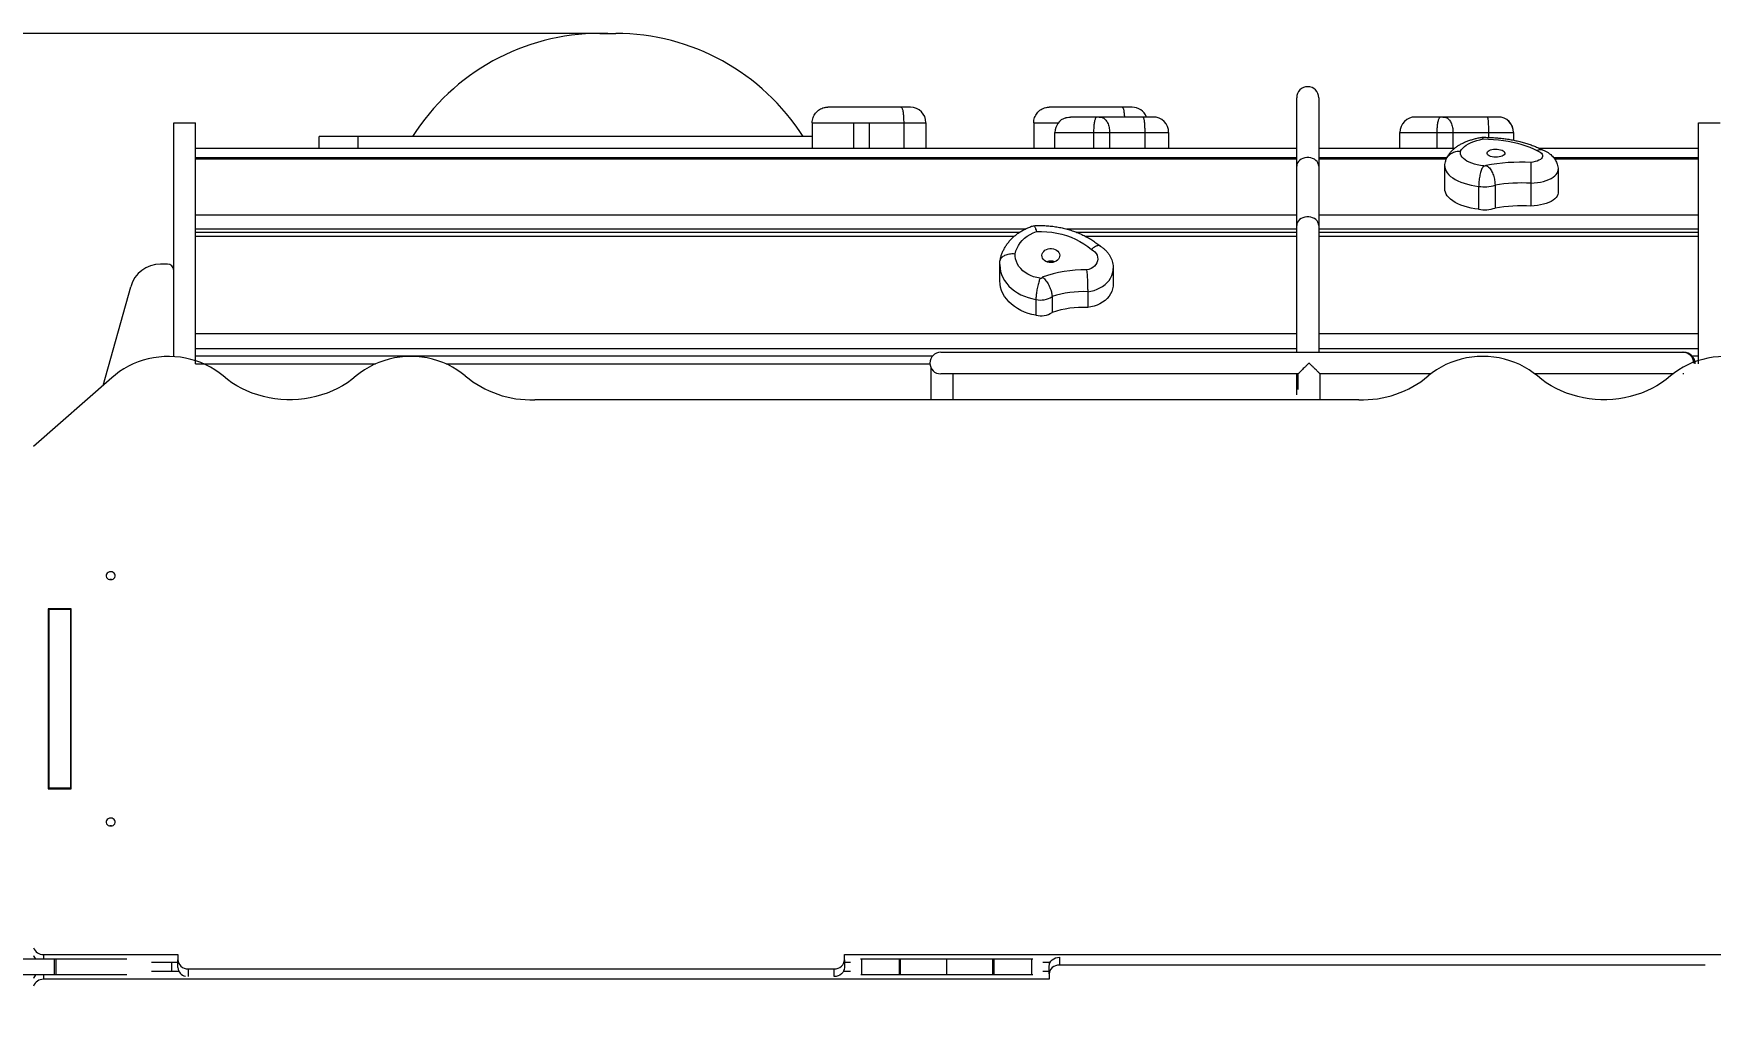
# Model space of a CAD drawing. Header units: millimetres. Extents: x -5824 to 5141, y -3468 to 2764.
# Drawn here: x -1922 to -295, y 21 to 964 of the extents above; entities that cross this region are included whole.
import ezdxf

# ---------------------------------------------------------------- set-up
doc = ezdxf.new("R2010")
doc.units = ezdxf.units.MM
doc.layers.add('DIKOM_ОБЪЕКТ', color=7, linetype='Continuous')
doc.layers.add('DIKOM_РАЗМЕР_ОБЪЕКТА', color=7, linetype='Continuous')
doc.styles.add('style1', font='arial.ttf', dxfattribs={"width": 0.8})
doc.dimstyles.new('1-50', dxfattribs={"dimtxt": 300, "dimasz": 200, "dimexe": 100, "dimexo": 0, "dimgap": 100, "dimtad": 1, "dimtxsty": 'style1', "dimcen": 200, "dimclrd": 7, "dimclre": 7, "dimclrt": 7, "dimadec": 1, "dimazin": 2, "dimtfac": 1, "dimtmove": 0, "dimatfit": 2, "dimfxl": 0, "dimlwd": 25, "dimlwe": 18, "dimarcsym": 0})

# ---------------------------------------------------------------- blocks, each defined once
blk = doc.blocks.new('*D15')
at = {"layer": 'Defpoints', "color": 0, "transparency": 16777216}
for p in [(-1365, 964.2), (-3682.3, -847.2), (-1365, -847.2)]:
    blk.add_point(p, dxfattribs=at)
at = {"layer": 'DIKOM_РАЗМЕР_ОБЪЕКТА', "color": 7, "lineweight": 18, "transparency": 16777216}
for p, q in [((-1365, 964.2), (-3782.3, 964.2)), ((-1365, -847.2), (-3782.3, -847.2))]:
    blk.add_line(p, q, dxfattribs=at)
at = {"layer": 'DIKOM_РАЗМЕР_ОБЪЕКТА', "color": 7, "lineweight": 25, "transparency": 16777216}
blk.add_line((-3682.3, 564.2), (-3682.3, -447.2), dxfattribs=at)
at = {"layer": 'DIKOM_РАЗМЕР_ОБЪЕКТА', "color": 7, "transparency": 16777216}
for points in [[(-3749, 564.2), (-3615.7, 564.2), (-3682.3, 964.2)], [(-3749, -447.2), (-3615.7, -447.2), (-3682.3, -847.2)]]:
    blk.add_solid(points, dxfattribs=at)
at = {"layer": 'DIKOM_РАЗМЕР_ОБЪЕКТА', "color": 7, "transparency": 16777216, "insert": (-3915.5, 58.5), "char_height": 300, "attachment_point": 5, "rotation": 90, "style": 'style1'}
blk.add_mtext('1800', dxfattribs=at)

msp = doc.modelspace()

# ---------------------------------------------------------------- linework, layer by layer
at = {"layer": 'DIKOM_ОБЪЕКТ', "color": 7, "linetype": 'Continuous', "lineweight": 15}
for p, q in [((-1372.728, 964.224), (-1357.22, 964.224)), ((-696.624, 835.64), (-696.624, 901.941)), ((-675.324, 901.941), (-675.324, 835.64)), ((-1124.353, 892.724), (-1151.629, 892.724)), ((-1122.374, 892.724), (-1124.353, 892.724)), ((-1080.616, 892.724), (-1122.379, 892.724)), ((-1071.292, 892.724), (-1080.616, 892.724)), ((-910.103, 892.724), (-936.73, 892.724)), ((-890.471, 883.224), (-916.165, 883.224)), ((-908.095, 892.724), (-910.103, 892.724)), ((-866.023, 892.724), (-908.098, 892.724)), ((-888.423, 883.224), (-890.471, 883.224)), ((-845.951, 883.224), (-888.423, 883.224)), ((-856.385, 892.724), (-866.023, 892.724)), ((-835.871, 883.224), (-845.951, 883.224)), ((-581.527, 883.224), (-581.543, 883.224)), ((-556.928, 883.224), (-581.527, 883.224)), ((-554.834, 883.224), (-556.928, 883.224)), ((-511.962, 883.224), (-554.834, 883.224)), ((-501.365, 883.224), (-511.962, 883.224)), ((-501.277, 883.224), (-501.365, 883.224)), ((-1785.974, 877.5), (-1764.974, 877.5)), ((-1785.974, 650.684), (-1785.974, 877.5)), ((-1764.974, 643.651), (-1764.974, 877.5)), ((-1644.974, 852.724), (-1644.974, 864.224)), ((-1607.461, 864.224), (-1644.974, 864.224)), ((-1607.461, 864.224), (-1607.461, 852.724)), ((-1166.64, 864.224), (-1607.461, 864.224)), ((-1166.64, 877.724), (-1126.714, 877.724)), ((-1166.64, 877.724), (-1166.64, 852.724)), ((-1126.714, 877.724), (-1111.518, 877.724)), ((-1126.714, 877.724), (-1126.714, 852.724)), ((-1111.518, 877.724), (-1111.518, 852.724)), ((-1111.518, 877.724), (-1077.892, 877.724)), ((-1077.892, 877.724), (-1077.892, 852.724)), ((-1077.892, 877.724), (-1056.292, 877.724)), ((-1056.292, 877.724), (-1056.292, 852.724)), ((-951.741, 877.724), (-951.741, 852.724)), ((-951.741, 877.724), (-927.773, 877.724)), ((-931.165, 852.724), (-931.165, 868.224)), ((-931.165, 868.224), (-893.671, 868.224)), ((-893.671, 868.224), (-878.204, 868.224)), ((-893.671, 868.224), (-893.671, 852.724)), ((-878.204, 868.224), (-878.204, 852.724)), ((-878.204, 868.224), (-844.073, 868.224)), ((-844.073, 868.224), (-844.073, 852.724)), ((-844.073, 868.224), (-820.871, 868.224)), ((-820.871, 868.224), (-820.871, 852.724)), ((-596.544, 852.724), (-596.544, 868.224)), ((-596.544, 868.224), (-596.527, 868.224)), ((-596.527, 852.724), (-596.527, 868.224)), ((-596.527, 868.224), (-560.688, 868.224)), ((-560.688, 868.224), (-545.065, 868.224)), ((-560.688, 868.224), (-560.688, 852.724)), ((-545.065, 868.224), (-545.065, 852.724)), ((-545.065, 868.224), (-510.657, 868.224)), ((-510.657, 868.224), (-510.657, 863.447)), ((-510.657, 868.224), (-486.365, 868.224)), ((-486.365, 868.224), (-486.365, 860.738)), ((-486.365, 868.224), (-486.277, 868.224)), ((-486.277, 868.224), (-486.277, 860.723)), ((-306.974, 877.5), (-285.974, 877.5)), ((-306.974, 643.651), (-306.974, 877.5)), ((-696.624, 852.724), (-1764.974, 852.724)), ((-543.67, 852.724), (-675.324, 852.724)), ((-306.974, 852.724), (-461.067, 852.724)), ((-1764.974, 843.853), (-696.624, 843.853)), ((-1764.974, 842.754), (-696.624, 842.754)), ((-696.624, 778.092), (-696.624, 835.64)), ((-675.324, 843.853), (-550.901, 843.853)), ((-675.324, 842.754), (-551.411, 842.754)), ((-675.324, 835.64), (-675.324, 778.092)), ((-552.882, 813.027), (-552.882, 835.279)), ((-447.405, 843.853), (-306.974, 843.853)), ((-446.573, 842.754), (-306.974, 842.754)), ((-443.121, 832.153), (-443.121, 809.901)), ((-520.16, 815.926), (-520.16, 793.674)), ((-504.305, 817.117), (-504.305, 794.865)), ((-469.507, 818.985), (-469.507, 796.733)), ((-696.624, 788.056), (-1764.974, 788.056)), ((-306.974, 788.056), (-675.324, 788.056)), ((-1764.974, 774.597), (-959.81, 774.597)), ((-1764.974, 771.46), (-965.345, 771.46)), ((-1764.974, 767.579), (-970.481, 767.579)), ((-920.114, 774.597), (-696.624, 774.597)), ((-910.498, 771.46), (-696.624, 771.46)), ((-901.885, 767.579), (-696.624, 767.579)), ((-696.624, 655), (-696.624, 778.092)), ((-675.324, 778.092), (-675.324, 655)), ((-675.324, 774.597), (-306.974, 774.597)), ((-675.324, 771.46), (-306.974, 771.46)), ((-675.324, 767.579), (-306.974, 767.579)), ((-1791.974, 740.5), (-1798.821, 740.5)), ((-984.71, 724.911), (-984.71, 740.209)), ((-874.626, 736.406), (-874.626, 721.107)), ((-1854.58, 622.621), (-1827.709, 718.589)), ((-949.623, 706.193), (-949.623, 690.894)), ((-933.938, 708.949), (-933.938, 693.651)), ((-899.419, 713.708), (-899.419, 698.409)), ((-696.624, 672.67), (-1764.974, 672.67)), ((-306.974, 672.67), (-675.324, 672.67)), ((-1764.974, 658.642), (-696.624, 658.642)), ((-1764.974, 651.473), (-1049.849, 651.473)), ((-1041.999, 655), (-322.009, 655)), ((-675.324, 658.642), (-306.974, 658.642)), ((-322.009, 655), (-321.07, 655)), ((-313.248, 651.473), (-306.974, 651.473)), ((-1764.974, 643.651), (-1590.311, 643.651)), ((-1521.805, 643.651), (-1052.465, 643.651)), ((-1846.148, 629.984), (-1922.176, 563.602)), ((-695.068, 634), (-1041.999, 634)), ((-696.624, 613.481), (-696.624, 634)), ((-695.139, 618.906), (-695.139, 634.091)), ((-566.476, 634), (-674.222, 634)), ((-674.139, 634.077), (-674.139, 608.899)), ((-331.322, 634), (-465.781, 634)), ((-321.07, 634), (-322.009, 634)), ((-636.361, 608.899), (-1435.825, 608.899)), ((-1907.843, 405.863), (-1907.843, 231.359)), ((-1885.343, 405.863), (-1907.843, 405.863)), ((-1907.093, 398.363), (-1907.843, 398.363)), ((-1886.093, 405.214), (-1907.093, 405.214)), ((-1907.093, 405.214), (-1907.093, 232.009)), ((-1886.093, 405.214), (-1886.093, 232.009)), ((-1885.343, 398.363), (-1886.093, 398.363)), ((-1885.343, 231.359), (-1885.343, 405.863)), ((-1907.843, 231.359), (-1885.343, 231.359)), ((-1886.093, 232.009), (-1907.093, 232.009)), ((-1907.093, 231.359), (-1907.093, 232.009)), ((-1886.093, 231.359), (-1886.093, 232.009)), ((-1901.515, 66), (-1964.675, 66)), ((-1912.256, 70.52), (-1781.877, 70.52)), ((-1912.256, 70.52), (-1912.256, 66)), ((-1901.515, 51), (-1901.515, 66)), ((-1900.045, 66), (-1901.515, 66)), ((-1900.045, 51), (-1900.045, 66)), ((-1831.385, 66), (-1900.045, 66)), ((-1781.877, 70.52), (-1781.877, 65.324)), ((-1781.877, 57.824), (-1781.877, 65.324)), ((-1135.385, 65.324), (-1135.385, 70.52)), ((-1135.385, 70.52), (-159.93, 70.52)), ((-1135.385, 65.324), (-1135.385, 57.824)), ((-1118.533, 66), (-1119.65, 66)), ((-1118.533, 51), (-1118.533, 66)), ((-1082.049, 66), (-1118.533, 66)), ((-1082.049, 51), (-1082.049, 66)), ((-1080.888, 66), (-1082.049, 66)), ((-1080.888, 51), (-1080.888, 66)), ((-1036.093, 66), (-1080.888, 66)), ((-1036.093, 51), (-1036.093, 66)), ((-991.298, 66), (-1036.093, 66)), ((-991.298, 51), (-991.298, 66)), ((-990.137, 66), (-991.298, 66)), ((-990.137, 51), (-990.137, 66)), ((-953.653, 66), (-990.137, 66)), ((-953.653, 51), (-953.653, 66)), ((-952.537, 66), (-953.653, 66)), ((-926.802, 67.849), (-926.802, 60.349)), ((-1901.515, 51), (-1964.675, 51)), ((-1912.256, 51), (-1912.256, 46.493)), ((-1900.045, 51), (-1901.515, 51)), ((-1831.452, 51), (-1900.045, 51)), ((-1807.623, 63.02), (-1781.877, 63.02)), ((-1780.846, 53.993), (-1807.623, 53.993)), ((-1787.936, 53.993), (-1787.936, 63.02)), ((-1771.877, 56.663), (-1145.385, 56.663)), ((-1771.877, 56.663), (-1771.877, 49.269)), ((-1145.385, 49.163), (-1145.385, 56.663)), ((-1129.391, 53.993), (-1136.416, 53.993)), ((-1135.623, 53.993), (-1135.623, 55.944)), ((-1135.385, 63.02), (-1129.391, 63.02)), ((-1118.533, 51), (-1119.624, 51)), ((-1082.049, 51), (-1118.533, 51)), ((-1080.888, 51), (-1082.049, 51)), ((-1036.093, 51), (-1080.888, 51)), ((-991.298, 51), (-1036.093, 51)), ((-990.137, 51), (-991.298, 51)), ((-953.653, 51), (-990.137, 51)), ((-952.562, 51), (-953.653, 51)), ((-942.796, 63.02), (-935.77, 63.02)), ((-936.802, 53.993), (-942.796, 53.993)), ((-936.802, 51.689), (-936.802, 59.189)), ((-936.802, 51.689), (-936.802, 46.493)), ((-936.563, 61.068), (-936.563, 63.02)), ((-300.309, 60.349), (-926.802, 60.349)), ((-936.802, 46.493), (-1912.256, 46.493))]:
    msp.add_line(p, q, dxfattribs=at)
at = {"layer": 'DIKOM_ОБЪЕКТ', "color": 7, "linetype": 'Continuous', "lineweight": 15, "flags": 128}
for points in [[(-515.35, 835.779), (-518.462, 836.184), (-521.456, 836.746), (-524.293, 837.456), (-526.938, 838.307), (-529.357, 839.287), (-531.521, 840.384), (-533.403, 841.585), (-534.978, 842.874), (-536.227, 844.235), (-537.134, 845.652), (-537.688, 847.105), (-537.882, 848.578), (-537.713, 850.052)], [(-537.713, 850.052), (-536.819, 851.619), (-535.587, 853.137), (-534.028, 854.591), (-532.158, 855.968), (-529.997, 857.252), (-527.565, 858.432), (-524.887, 859.495), (-521.99, 860.432), (-518.902, 861.231), (-515.654, 861.887)], [(-515.654, 861.887), (-510.702, 861.792), (-505.778, 861.532), (-500.909, 861.109), (-496.121, 860.524), (-491.439, 859.782), (-486.89, 858.885), (-482.496, 857.839), (-478.283, 856.648), (-474.271, 855.321), (-470.484, 853.864), (-466.941, 852.284), (-463.661, 850.59)], [(-494.914, 847.399), (-495.417, 846.637), (-496.245, 845.937), (-497.366, 845.327), (-498.733, 844.832), (-500.29, 844.473), (-501.974, 844.264), (-503.716, 844.214), (-505.445, 844.325), (-507.089, 844.592), (-508.582, 845.005), (-509.861, 845.546), (-510.876, 846.193), (-511.584, 846.92), (-511.956, 847.698), (-511.978, 848.493), (-511.648, 849.275), (-510.979, 850.009), (-510, 850.668), (-508.749, 851.223), (-507.279, 851.652), (-505.65, 851.938), (-503.928, 852.068), (-502.184, 852.037), (-500.489, 851.848), (-498.912, 851.506), (-497.519, 851.027), (-496.366, 850.429), (-495.5, 849.738), (-494.957, 848.982), (-494.759, 848.192), (-494.914, 847.399)], [(-463.661, 850.59), (-461.937, 849.884), (-460.491, 849.058), (-459.365, 848.134), (-458.588, 847.139), (-458.182, 846.099), (-458.158, 845.042), (-458.516, 843.999), (-459.247, 842.996), (-460.33, 842.062), (-461.737, 841.223), (-463.428, 840.5), (-465.357, 839.915), (-467.472, 839.482), (-469.714, 839.215)], [(-675.324, 835.64), (-675.506, 837.149), (-676.044, 838.607), (-676.919, 839.964), (-678.104, 841.174), (-679.556, 842.195), (-681.227, 842.994), (-683.06, 843.541), (-684.992, 843.82), (-686.957, 843.82), (-688.889, 843.541), (-690.721, 842.994), (-692.392, 842.195), (-693.845, 841.174), (-695.029, 839.964), (-695.905, 838.607), (-696.443, 837.149), (-696.624, 835.64)], [(-675.324, 835.64), (-675.506, 837.149), (-676.044, 838.607), (-676.919, 839.964), (-678.104, 841.174), (-679.556, 842.195), (-681.227, 842.994), (-683.06, 843.541), (-684.992, 843.82), (-686.957, 843.82), (-688.889, 843.541), (-690.721, 842.994), (-692.392, 842.195), (-693.845, 841.174), (-695.029, 839.964), (-695.905, 838.607), (-696.443, 837.149), (-696.624, 835.64)], [(-552.882, 835.269), (-552.816, 834.181), (-552.422, 832.392), (-551.679, 830.626), (-550.59, 828.897), (-549.165, 827.22), (-547.416, 825.609), (-545.357, 824.075), (-543.003, 822.632), (-540.376, 821.291), (-537.494, 820.062), (-534.383, 818.957), (-531.066, 817.983), (-527.571, 817.149), (-523.926, 816.462), (-520.16, 815.926)], [(-513.176, 836.244), (-513.252, 836.082), (-513.417, 835.935), (-513.661, 835.813), (-513.967, 835.723), (-514.312, 835.673), (-514.675, 835.666), (-515.029, 835.702), (-515.35, 835.779)], [(-469.507, 818.985), (-466.32, 819.199), (-463.205, 819.572), (-460.2, 820.101), (-457.342, 820.778), (-454.667, 821.595), (-452.206, 822.542), (-449.992, 823.608), (-448.05, 824.78), (-446.405, 826.042), (-445.077, 827.379), (-444.083, 828.776), (-443.435, 830.214), (-443.14, 831.676), (-443.121, 832.152)], [(-520.16, 793.674), (-523.926, 794.21), (-527.571, 794.898), (-531.066, 795.732), (-534.383, 796.705), (-537.494, 797.81), (-540.376, 799.039), (-543.003, 800.38), (-545.357, 801.823), (-547.416, 803.357), (-549.165, 804.969), (-550.59, 806.645), (-551.679, 808.374), (-552.422, 810.14), (-552.816, 811.929), (-552.882, 813.027)], [(-443.121, 809.901), (-443.14, 809.424), (-443.435, 807.962), (-444.083, 806.524), (-445.077, 805.128), (-446.405, 803.79), (-448.05, 802.528), (-449.992, 801.357), (-452.206, 800.291), (-454.667, 799.343), (-457.342, 798.526), (-460.2, 797.849), (-463.205, 797.32), (-466.32, 796.947), (-469.507, 796.733)], [(-675.324, 778.092), (-675.506, 779.602), (-676.044, 781.06), (-676.919, 782.417), (-678.104, 783.627), (-679.556, 784.648), (-681.227, 785.446), (-683.06, 785.994), (-684.992, 786.272), (-686.957, 786.272), (-688.889, 785.994), (-690.721, 785.446), (-692.392, 784.648), (-693.845, 783.627), (-695.029, 782.417), (-695.905, 781.06), (-696.443, 779.602), (-696.624, 778.092)], [(-675.324, 778.092), (-675.506, 779.602), (-676.044, 781.06), (-676.919, 782.417), (-678.104, 783.627), (-679.556, 784.648), (-681.227, 785.446), (-683.06, 785.994), (-684.992, 786.272), (-686.957, 786.272), (-688.889, 785.994), (-690.721, 785.446), (-692.392, 784.648), (-693.845, 783.627), (-695.029, 782.417), (-695.905, 781.06), (-696.443, 779.602), (-696.624, 778.092)], [(-969.67, 750.595), (-968.967, 753.349), (-967.921, 756.033), (-966.541, 758.621), (-964.841, 761.088), (-962.839, 763.408), (-960.554, 765.558), (-958.009, 767.517), (-955.23, 769.266), (-952.244, 770.786), (-949.081, 772.064)], [(-949.081, 772.064), (-944.124, 772.116), (-939.176, 771.882), (-934.263, 771.361), (-929.412, 770.558), (-924.647, 769.476), (-919.996, 768.121), (-915.482, 766.501), (-911.131, 764.623), (-906.965, 762.499), (-903.006, 760.14), (-899.276, 757.557), (-895.796, 754.766)], [(-945.609, 726.846), (-948.766, 727.412), (-951.823, 728.254), (-954.742, 729.361), (-957.486, 730.719), (-960.021, 732.311), (-962.315, 734.117), (-964.339, 736.115), (-966.068, 738.28), (-967.48, 740.584), (-968.558, 742.998), (-969.287, 745.492), (-969.659, 748.035), (-969.67, 750.595)], [(-926.615, 747.872), (-927.024, 746.53), (-927.766, 745.28), (-928.811, 744.174), (-930.116, 743.258), (-931.627, 742.567), (-933.284, 742.132), (-935.017, 741.969), (-936.756, 742.085), (-938.431, 742.476), (-939.971, 743.125), (-941.314, 744.007), (-942.406, 745.084), (-943.201, 746.313), (-943.667, 747.644), (-943.785, 749.021), (-943.55, 750.389), (-942.972, 751.691), (-942.073, 752.875), (-940.892, 753.892), (-939.477, 754.7), (-937.885, 755.265), (-936.181, 755.566), (-934.436, 755.589), (-932.72, 755.335), (-931.105, 754.812), (-929.656, 754.042), (-928.432, 753.058), (-927.483, 751.899), (-926.85, 750.613), (-926.556, 749.252), (-926.615, 747.872)], [(-895.796, 754.766), (-893.989, 753.618), (-892.446, 752.25), (-891.209, 750.7), (-890.313, 749.009), (-889.781, 747.225), (-889.628, 745.396), (-889.859, 743.572), (-890.468, 741.803), (-891.436, 740.138), (-892.739, 738.622), (-894.34, 737.296), (-896.195, 736.198), (-898.254, 735.356), (-900.461, 734.795)], [(-984.71, 740.193), (-984.701, 739.504), (-984.444, 736.39), (-983.834, 733.308), (-982.877, 730.281), (-981.58, 727.334), (-979.954, 724.491), (-978.012, 721.775), (-975.77, 719.208), (-973.245, 716.811), (-970.459, 714.602), (-967.433, 712.6), (-964.192, 710.821), (-960.762, 709.28), (-957.171, 707.988), (-953.448, 706.956), (-949.623, 706.193)], [(-899.419, 713.708), (-896.263, 714.217), (-893.198, 715), (-890.262, 716.047), (-887.491, 717.345), (-884.918, 718.878), (-882.576, 720.627), (-880.495, 722.571), (-878.698, 724.685), (-877.208, 726.944), (-876.045, 729.319), (-875.222, 731.782), (-874.749, 734.302), (-874.627, 736.353)], [(-949.623, 690.894), (-953.448, 691.658), (-957.171, 692.69), (-960.762, 693.982), (-964.192, 695.523), (-967.433, 697.302), (-970.459, 699.304), (-973.245, 701.512), (-975.77, 703.91), (-978.012, 706.477), (-979.954, 709.193), (-981.58, 712.036), (-982.877, 714.982), (-983.834, 718.009), (-984.444, 721.092), (-984.701, 724.205), (-984.71, 724.911)], [(-874.626, 721.107), (-874.749, 719.003), (-875.222, 716.484), (-876.045, 714.021), (-877.208, 711.645), (-878.698, 709.387), (-880.495, 707.272), (-882.576, 705.329), (-884.918, 703.58), (-887.491, 702.047), (-890.262, 700.749), (-893.198, 699.702), (-896.263, 698.919), (-899.419, 698.409)], [(-1738.16, 631.954), (-1742.002, 635.041), (-1746.085, 637.888), (-1750.387, 640.482), (-1754.888, 642.809), (-1759.566, 644.858), (-1764.397, 646.619), (-1769.359, 648.083), (-1774.426, 649.244), (-1779.575, 650.095), (-1784.78, 650.633), (-1790.016, 650.855), (-1795.256, 650.759), (-1800.477, 650.347), (-1805.651, 649.62), (-1810.754, 648.582), (-1815.76, 647.237), (-1820.646, 645.593), (-1825.388, 643.657), (-1829.962, 641.44), (-1834.345, 638.951), (-1838.518, 636.203), (-1842.458, 633.209), (-1846.148, 629.984)], [(-1503.155, 631.949), (-1507.069, 635.091), (-1511.232, 637.983), (-1515.621, 640.612), (-1520.216, 642.964), (-1524.991, 645.027), (-1529.924, 646.791), (-1534.99, 648.246), (-1540.162, 649.386), (-1545.414, 650.204), (-1550.721, 650.697), (-1556.054, 650.861), (-1561.388, 650.697), (-1566.694, 650.205), (-1571.947, 649.387), (-1577.119, 648.248), (-1582.185, 646.793), (-1587.118, 645.029), (-1591.894, 642.967), (-1596.489, 640.615), (-1600.878, 637.987), (-1605.041, 635.095), (-1608.956, 631.954)], [(-463.23, 631.954), (-467.145, 635.095), (-471.308, 637.987), (-475.698, 640.615), (-480.292, 642.967), (-485.068, 645.029), (-490.002, 646.793), (-495.067, 648.248), (-500.239, 649.387), (-505.492, 650.205), (-510.799, 650.697), (-516.132, 650.861), (-521.466, 650.697), (-526.772, 650.204), (-532.025, 649.386), (-537.197, 648.246), (-542.262, 646.791), (-547.195, 645.027), (-551.971, 642.964), (-556.565, 640.612), (-560.955, 637.983), (-565.117, 635.091), (-569.032, 631.949)], [(-226.039, 629.984), (-229.728, 633.209), (-233.669, 636.203), (-237.841, 638.951), (-242.225, 641.44), (-246.799, 643.657), (-251.54, 645.593), (-256.426, 647.237), (-261.433, 648.582), (-266.536, 649.62), (-271.71, 650.347), (-276.93, 650.759), (-282.171, 650.855), (-287.406, 650.633), (-292.611, 650.095), (-297.76, 649.244), (-302.828, 648.083), (-307.789, 646.619), (-312.621, 644.858), (-317.298, 642.809), (-321.799, 640.482), (-326.101, 637.888), (-330.184, 635.041), (-334.027, 631.954)], [(-1608.956, 631.954), (-1613.147, 628.562), (-1617.574, 625.405), (-1622.221, 622.493), (-1627.069, 619.84), (-1632.1, 617.454), (-1637.293, 615.345), (-1642.628, 613.522), (-1648.084, 611.992), (-1653.641, 610.761), (-1659.275, 609.833), (-1664.966, 609.213), (-1670.69, 608.902), (-1676.426, 608.902), (-1682.15, 609.213), (-1687.84, 609.833), (-1693.475, 610.761), (-1699.031, 611.992), (-1704.488, 613.522), (-1709.823, 615.345), (-1715.016, 617.454), (-1720.047, 619.84), (-1724.895, 622.493), (-1729.542, 625.405), (-1733.969, 628.562), (-1738.16, 631.954)], [(-334.027, 631.954), (-338.217, 628.562), (-342.645, 625.405), (-347.292, 622.493), (-352.14, 619.84), (-357.17, 617.454), (-362.364, 615.345), (-367.699, 613.522), (-373.155, 611.992), (-378.712, 610.761), (-384.346, 609.833), (-390.037, 609.213), (-395.761, 608.902), (-401.496, 608.902), (-407.221, 609.213), (-412.911, 609.833), (-418.546, 610.761), (-424.102, 611.992), (-429.559, 613.522), (-434.894, 615.345), (-440.087, 617.454), (-445.117, 619.84), (-449.966, 622.493), (-454.613, 625.405), (-459.04, 628.562), (-463.23, 631.954)], [(-1847.093, 441.933), (-1848.333, 441.779), (-1849.472, 441.328), (-1850.419, 440.618), (-1851.096, 439.706), (-1851.448, 438.665), (-1851.448, 437.581), (-1851.096, 436.54), (-1850.419, 435.627), (-1849.472, 434.917), (-1848.333, 434.467), (-1847.093, 434.312), (-1845.854, 434.467), (-1844.714, 434.917), (-1843.768, 435.627), (-1843.091, 436.54), (-1842.738, 437.581), (-1842.738, 438.665), (-1843.091, 439.706), (-1843.768, 440.618), (-1844.714, 441.328), (-1845.854, 441.779), (-1847.093, 441.933)], [(-1846.312, 434.373), (-1847.093, 434.433), (-1847.874, 434.373)], [(-1847.093, 202.91), (-1848.333, 202.756), (-1849.472, 202.305), (-1850.419, 201.595), (-1851.096, 200.683), (-1851.448, 199.642), (-1851.448, 198.558), (-1851.096, 197.517), (-1850.419, 196.604), (-1849.472, 195.894), (-1848.333, 195.444), (-1847.093, 195.289), (-1845.854, 195.444), (-1844.714, 195.894), (-1843.768, 196.604), (-1843.091, 197.517), (-1842.738, 198.558), (-1842.738, 199.642), (-1843.091, 200.683), (-1843.768, 201.595), (-1844.714, 202.305), (-1845.854, 202.756), (-1847.093, 202.91)], [(-1846.312, 195.35), (-1847.093, 195.41), (-1847.874, 195.35)], [(-1781.877, 65.324), (-1781.685, 63.634), (-1781.116, 62.009), (-1780.192, 60.512), (-1778.948, 59.2), (-1777.433, 58.123), (-1775.704, 57.323), (-1773.828, 56.83), (-1771.877, 56.663)], [(-1145.385, 56.663), (-1143.434, 56.83), (-1141.558, 57.323), (-1139.829, 58.123), (-1138.314, 59.2), (-1137.07, 60.512), (-1136.146, 62.009), (-1135.577, 63.634), (-1135.385, 65.324)], [(-936.802, 59.189), (-936.609, 60.878), (-936.04, 62.503), (-935.116, 64), (-933.873, 65.313), (-932.357, 66.39), (-930.628, 67.19), (-928.752, 67.683), (-926.802, 67.849)], [(-1135.385, 57.824), (-1135.577, 56.134), (-1136.146, 54.509), (-1137.07, 53.012), (-1138.314, 51.7), (-1139.829, 50.623), (-1141.558, 49.823), (-1143.434, 49.33), (-1145.385, 49.163)], [(-926.802, 60.349), (-928.752, 60.183), (-930.628, 59.69), (-932.357, 58.89), (-933.873, 57.813), (-935.116, 56.5), (-936.04, 55.003), (-936.609, 53.378), (-936.802, 51.689)]]:
    msp.add_lwpolyline(points, dxfattribs=at)
at = {"layer": 'DIKOM_ОБЪЕКТ', "color": 7, "linetype": 'Continuous', "lineweight": 15}
for centre, radius, start, end in [((-1372.728, 749.224), 215, 90, 147.663974), ((-1357.22, 749.224), 215, 32.336026, 90), ((-685.974, 901.941), 10.65, 0, 180), ((-1071.292, 877.724), 15, 0, 90), ((-916.165, 868.224), 15, 107.846798, 180), ((-856.386, 877.724), 15, 21.510188, 90), ((-835.871, 868.224), 15, 0, 90), ((-581.544, 868.224), 15, 90, 180), ((-581.527, 868.224), 15, 90, 180), ((-501.365, 868.224), 15, 0, 90), ((-501.277, 868.224), 15, 0, 90), ((-478.033, 641.567), 197.823, 87.589949, 100.232732), ((-514.612, 848.201), 32.748, 260.246532, 288.343962), ((-477.943, 651.112), 168.085, 87.123179, 99.023479), ((-514.612, 825.948), 32.747, 260.245959, 288.344535), ((-477.944, 628.866), 168.079, 87.122767, 99.023499), ((-1798.821, 710.5), 30, 90, 164.357754), ((-1791.974, 734.5), 6, 0, 90), ((-903.696, 619.657), 115.184, 88.390161, 110.213644), ((-935.163, 732.742), 10.637, 68.978441, 111.021559), ((-944.878, 728.06), 1.418, 238.925094, 347.207528), ((-944.887, 725.248), 19.635, 256.040628, 303.89141), ((-903.583, 616.34), 97.456, 87.551242, 108.147752), ((-944.887, 709.95), 19.635, 256.040628, 303.89141), ((-903.584, 601.046), 97.452, 87.550572, 108.148033), ((-1041.999, 644.5), 10.5, 90, 270), ((-322.009, 644.5), 10.5, 359.999357, 89.999342), ((-321.07, 644.501), 10.5, 359.99828, 90.000419), ((-1439.447, 708.178), 99.345, 230.112677, 272.089168), ((-632.8, 708.353), 99.518, 267.948984, 309.84915), ((-1912.689, 80.327), 9.817, 198.892187, 272.52706), ((-1913.968, 71.946), 8.332, 196.006474, 225.528049), ((-1913.97, 45.067), 8.33, 134.583829, 163.995354), ((-1772.977, 58.249), 8.91, 182.735729, 259.809164), ((-1912.689, 36.685), 9.817, 87.473023, 161.10785)]:
    msp.add_arc(centre, radius, start, end, dxfattribs=at)
for points, knots in [([(-1166.64, 877.724), (-1166.6, 878.555), (-1166.519, 880.241), (-1165.865, 882.688), (-1164.831, 885.015), (-1163.425, 887.116), (-1161.673, 888.968), (-1159.653, 890.487), (-1157.385, 891.655), (-1154.735, 892.496), (-1152.765, 892.722), (-1151.656, 892.724), (-1151.629, 892.724)], [0, 0, 0, 0, 0.10577378, 0.21461528, 0.320388, 0.42922772, 0.53502196, 0.64387969, 0.74972874, 0.85864532, 0.99664496, 1, 1, 1, 1]), ([(-1080.616, 892.724), (-1080.613, 892.724), (-1080.374, 892.722), (-1079.978, 892.495), (-1079.47, 891.638), (-1079.065, 890.48), (-1078.71, 888.95), (-1078.417, 887.122), (-1078.184, 885.012), (-1078.018, 882.716), (-1077.912, 880.257), (-1077.899, 878.576), (-1077.892, 877.724)], [0, 0, 0, 0, 0.00203973, 0.14514544, 0.25093365, 0.35975747, 0.46508096, 0.57343081, 0.67855116, 0.78670491, 0.89182967, 1, 1, 1, 1]), ([(-951.741, 877.724), (-951.701, 878.555), (-951.62, 880.241), (-950.966, 882.688), (-949.932, 885.015), (-948.526, 887.116), (-946.774, 888.968), (-944.753, 890.487), (-942.485, 891.655), (-939.836, 892.496), (-937.866, 892.722), (-936.757, 892.724), (-936.73, 892.724)], [0, 0, 0, 0, 0.10577366, 0.21461526, 0.3203875, 0.42922833, 0.53502072, 0.64388052, 0.74972957, 0.85864342, 0.99664497, 1, 1, 1, 1]), ([(-920.746, 882.45), (-920.323, 882.596), (-918.876, 883.095), (-917.299, 883.221), (-916.191, 883.224), (-916.165, 883.224)], [0, 0, 0, 0, 0.28738287, 0.98308308, 1, 1, 1, 1]), ([(-890.471, 883.224), (-890.475, 883.224), (-890.814, 883.224), (-891.262, 883.002), (-891.841, 882.159), (-892.299, 881.006), (-892.706, 879.479), (-893.046, 877.649), (-893.322, 875.533), (-893.52, 873.231), (-893.647, 870.764), (-893.663, 869.079), (-893.671, 868.224)], [0, 0, 0, 0, 0.00168028, 0.14323006, 0.2488616, 0.35755605, 0.46311633, 0.57173642, 0.6772677, 0.78586521, 0.89140004, 1, 1, 1, 1]), ([(-888.423, 883.224), (-888.415, 883.224), (-887.852, 883.224), (-886.82, 883.156), (-885.315, 882.79), (-883.814, 882.059), (-882.387, 880.895), (-881.134, 879.368), (-880.094, 877.55), (-879.258, 875.454), (-878.66, 873.177), (-878.276, 870.737), (-878.228, 869.07), (-878.204, 868.224)], [0, 0, 0, 0, 0.00108088, 0.08125456, 0.16437856, 0.2682262, 0.37510943, 0.47807135, 0.58395562, 0.68648548, 0.79195893, 0.89449055, 1, 1, 1, 1]), ([(-866.023, 892.724), (-866.02, 892.724), (-865.808, 892.722), (-865.458, 892.495), (-865.013, 891.638), (-864.659, 890.479), (-864.352, 888.951), (-864.101, 887.119), (-863.912, 885.192), (-863.835, 883.825), (-863.8, 883.224)], [0, 0, 0, 0, 0.002684231, 0.19073978, 0.329758142, 0.472758841, 0.611165654, 0.753547857, 0.891685955, 1, 1, 1, 1]), ([(-845.951, 883.224), (-845.949, 883.224), (-845.773, 883.225), (-845.489, 882.994), (-845.132, 882.138), (-844.852, 880.979), (-844.612, 879.45), (-844.417, 877.622), (-844.263, 875.512), (-844.155, 873.216), (-844.086, 870.757), (-844.078, 869.076), (-844.073, 868.224)], [0, 0, 0, 0, 0.00203897, 0.14514519, 0.25093561, 0.35975422, 0.46508016, 0.57343254, 0.6785524, 0.78670643, 0.89182959, 1, 1, 1, 1]), ([(-556.928, 883.224), (-556.933, 883.224), (-557.312, 883.224), (-557.833, 883.002), (-558.511, 882.159), (-559.053, 881.006), (-559.536, 879.479), (-559.942, 877.649), (-560.27, 875.533), (-560.507, 873.231), (-560.659, 870.764), (-560.678, 869.079), (-560.688, 868.224)], [0, 0, 0, 0, 0.00168047, 0.14322704, 0.24886237, 0.3575547, 0.46311727, 0.57173538, 0.67726829, 0.7858659, 0.89140001, 1, 1, 1, 1]), ([(-554.834, 883.224), (-554.826, 883.224), (-554.276, 883.224), (-553.276, 883.156), (-551.829, 882.79), (-550.393, 882.058), (-549.033, 880.895), (-547.842, 879.368), (-546.855, 877.55), (-546.063, 875.454), (-545.497, 873.177), (-545.134, 870.737), (-545.088, 869.07), (-545.065, 868.224)], [0, 0, 0, 0, 0.001079731, 0.081253328, 0.164376192, 0.268220406, 0.375110532, 0.478069775, 0.583954104, 0.686485374, 0.791958628, 0.894490348, 1, 1, 1, 1]), ([(-511.962, 883.224), (-511.96, 883.224), (-511.827, 883.225), (-511.618, 882.994), (-511.363, 882.138), (-511.169, 880.98), (-511.007, 879.45), (-510.877, 877.622), (-510.778, 875.512), (-510.708, 873.216), (-510.665, 870.757), (-510.66, 869.076), (-510.657, 868.224)], [0, 0, 0, 0, 0.00204377, 0.14514732, 0.25093834, 0.35975904, 0.46508346, 0.57343239, 0.67855242, 0.786706, 0.89183018, 1, 1, 1, 1]), ([(-551.604, 842.339), (-551.341, 842.932), (-550.716, 844.343), (-549.452, 846.437), (-547.832, 848.632), (-545.94, 850.719), (-543.771, 852.705), (-541.313, 854.583), (-538.564, 856.342), (-535.54, 857.96), (-532.281, 859.415), (-528.836, 860.69), (-525.253, 861.782), (-521.562, 862.684), (-518.771, 863.241), (-517.21, 863.48), (-516.932, 863.522)], [0, 0, 0, 0, 0.047898567, 0.114031758, 0.181748867, 0.251985621, 0.325339271, 0.402184409, 0.482427838, 0.565327529, 0.649664208, 0.734010269, 0.817650951, 0.900380363, 0.98223479, 1, 1, 1, 1]), ([(-516.871, 863.528), (-516.509, 863.531), (-514.469, 863.549), (-510.748, 863.473), (-505.729, 863.238), (-500.745, 862.842), (-495.813, 862.293), (-490.948, 861.589), (-486.164, 860.731), (-481.478, 859.718), (-476.903, 858.549), (-472.453, 857.223), (-468.139, 855.739), (-463.985, 854.085), (-460.462, 852.514), (-458.423, 851.421), (-457.632, 850.997)], [0, 0, 0, 0, 0.01648342, 0.09300876, 0.16957134, 0.24620971, 0.3229758, 0.39992858, 0.4771254, 0.5546331, 0.63251784, 0.71085323, 0.78970647, 0.8691422, 0.94920369, 1, 1, 1, 1]), ([(-516.871, 863.484), (-516.817, 863.496), (-516.634, 863.537), (-516.231, 863.106), (-515.872, 862.423), (-515.657, 861.893), (-515.654, 861.887)], [0, 0, 0, 0, 0.14647757, 0.50527044, 0.99432835, 1, 1, 1, 1]), ([(-552.071, 840.872), (-551.962, 841.295), (-551.67, 842.427), (-550.74, 844.128), (-549.368, 845.902), (-547.633, 847.424), (-545.638, 848.632), (-543.398, 849.51), (-540.781, 850.07), (-538.835, 850.13), (-537.739, 850.054), (-537.713, 850.052)], [0, 0, 0, 0, 0.07448313, 0.199127423, 0.327386229, 0.452054646, 0.580338909, 0.705071881, 0.833418421, 0.996043087, 1, 1, 1, 1]), ([(-457.804, 851.037), (-457.879, 851.076), (-458.421, 851.354), (-459.602, 851.498), (-461.47, 851.422), (-462.863, 850.965), (-463.649, 850.595), (-463.661, 850.59)], [0, 0, 0, 0, 0.04561172, 0.32728657, 0.61706786, 0.99426543, 1, 1, 1, 1]), ([(-457.796, 851.057), (-457.682, 851.016), (-456.582, 850.619), (-454.731, 849.746), (-452.348, 848.362), (-450.31, 846.859), (-448.52, 845.212), (-446.974, 843.425), (-445.673, 841.507), (-444.625, 839.472), (-443.803, 837.26), (-443.297, 834.906), (-443.08, 833.156), (-443.132, 832.246), (-443.138, 832.15)], [0, 0, 0, 0, 0.01417239, 0.13673883, 0.24250286, 0.34294534, 0.43885305, 0.53142438, 0.62167069, 0.71034877, 0.79802011, 0.89472711, 0.98892231, 1, 1, 1, 1]), ([(-552.854, 835.257), (-552.863, 835.446), (-552.911, 836.49), (-552.685, 838.355), (-552.364, 840.035), (-552.131, 840.854), (-552.122, 840.887)], [0, 0, 0, 0, 0.09902761, 0.54951744, 0.98195354, 1, 1, 1, 1]), ([(-515.35, 835.779), (-515.355, 835.773), (-515.812, 835.304), (-516.469, 834.262), (-517.334, 832.355), (-518.033, 830.355), (-518.659, 828.11), (-519.186, 825.725), (-519.615, 823.224), (-519.923, 820.726), (-520.122, 818.242), (-520.147, 816.705), (-520.16, 815.926)], [0, 0, 0, 0, 0.00168406, 0.1432356, 0.24886502, 0.35755889, 0.46311908, 0.57173351, 0.67726999, 0.78586316, 0.89139952, 1, 1, 1, 1]), ([(-513.176, 836.244), (-513.169, 836.241), (-512.645, 836.065), (-511.712, 835.574), (-510.38, 834.502), (-509.074, 833.016), (-507.847, 831.127), (-506.778, 828.982), (-505.897, 826.689), (-505.191, 824.269), (-504.688, 821.837), (-504.366, 819.403), (-504.326, 817.886), (-504.305, 817.117)], [0, 0, 0, 0, 0.00107995, 0.08125471, 0.16437513, 0.26822417, 0.37510894, 0.47806729, 0.58395672, 0.68648633, 0.79195882, 0.89448808, 1, 1, 1, 1]), ([(-469.714, 839.215), (-469.714, 839.208), (-469.666, 838.687), (-469.598, 837.581), (-469.54, 835.591), (-469.509, 833.534), (-469.495, 831.244), (-469.492, 828.825), (-469.495, 826.3), (-469.501, 823.788), (-469.506, 821.297), (-469.507, 819.763), (-469.507, 818.985)], [0, 0, 0, 0, 0.00204564, 0.14515121, 0.250937, 0.35976239, 0.46508668, 0.57343538, 0.67855716, 0.7867093, 0.89182976, 1, 1, 1, 1]), ([(-984.574, 743.267), (-984.434, 744.031), (-984.089, 745.922), (-983.257, 748.888), (-982.043, 752.134), (-980.531, 755.282), (-978.735, 758.318), (-976.662, 761.225), (-974.323, 763.984), (-971.73, 766.579), (-968.898, 768.993), (-965.844, 771.21), (-962.585, 773.214), (-959.145, 774.995), (-955.599, 776.507), (-953.151, 777.372), (-951.921, 777.744), (-951.897, 777.751)], [0, 0, 0, 0, 0.04819227, 0.1193023, 0.19053606, 0.2620756, 0.3340123, 0.40641879, 0.47933504, 0.55277355, 0.62671552, 0.70112104, 0.77593187, 0.85107948, 0.92649738, 0.99858667, 1, 1, 1, 1]), ([(-951.885, 777.712), (-951.859, 777.733), (-951.732, 777.834), (-951.425, 777.6), (-950.976, 777.006), (-950.461, 775.976), (-949.836, 774.416), (-949.36, 772.984), (-949.084, 772.074), (-949.081, 772.064)], [0, 0, 0, 0, 0.04613499, 0.21931589, 0.39742862, 0.5722782, 0.75207463, 0.99716365, 1, 1, 1, 1]), ([(-951.824, 777.756), (-951.167, 777.796), (-948.798, 777.938), (-944.702, 777.986), (-939.552, 777.809), (-934.424, 777.361), (-929.336, 776.652), (-924.309, 775.683), (-919.36, 774.456), (-914.511, 772.976), (-909.778, 771.246), (-905.181, 769.272), (-900.74, 767.061), (-896.468, 764.623), (-892.397, 761.957), (-889.241, 759.653), (-887.505, 758.191), (-886.986, 757.754)], [0, 0, 0, 0, 0.02775701, 0.10012109, 0.17250677, 0.24491119, 0.31733733, 0.38978458, 0.46225083, 0.53473246, 0.60722149, 0.67970586, 0.75216902, 0.82459065, 0.89694164, 0.96919207, 1, 1, 1, 1]), ([(-984.537, 743.108), (-984.507, 743.449), (-984.43, 744.31), (-983.828, 745.597), (-982.805, 746.939), (-981.405, 748.111), (-979.662, 749.103), (-977.652, 749.869), (-975.396, 750.402), (-972.759, 750.704), (-970.799, 750.685), (-969.696, 750.598), (-969.67, 750.595)], [0, 0, 0, 0, 0.07414172, 0.18683113, 0.2963458, 0.40903644, 0.51857496, 0.63128388, 0.74087464, 0.85364394, 0.99652718, 1, 1, 1, 1]), ([(-887.298, 757.95), (-887.517, 758.078), (-888.031, 758.38), (-889.114, 758.44), (-890.455, 758.19), (-891.964, 757.565), (-893.737, 756.501), (-895.048, 755.453), (-895.785, 754.776), (-895.796, 754.766)], [0, 0, 0, 0, 0.1203329, 0.28246073, 0.44925999, 0.61180113, 0.77901959, 0.9966929, 1, 1, 1, 1]), ([(-887.277, 757.987), (-887.264, 757.98), (-886.369, 757.474), (-884.715, 756.28), (-882.419, 754.337), (-880.386, 752.156), (-878.632, 749.797), (-877.178, 747.286), (-876.043, 744.661), (-875.22, 741.956), (-874.761, 739.208), (-874.574, 737.323), (-874.63, 736.371), (-874.632, 736.338)], [0, 0, 0, 0, 0.00161833, 0.11592796, 0.23002547, 0.34320619, 0.45522461, 0.56592681, 0.67527521, 0.78332827, 0.89021654, 0.99614944, 1, 1, 1, 1]), ([(-984.686, 740.19), (-984.694, 740.392), (-984.733, 741.367), (-984.642, 742.34), (-984.57, 743.11)], [0, 0, 0, 0, 0.20777382, 1, 1, 1, 1]), ([(-900.461, 734.795), (-900.459, 734.782), (-900.347, 733.882), (-900.171, 732.181), (-899.964, 729.534), (-899.809, 727.05), (-899.682, 724.504), (-899.583, 722.015), (-899.508, 719.602), (-899.457, 717.386), (-899.425, 715.357), (-899.421, 714.263), (-899.419, 713.708)], [0, 0, 0, 0, 0.00204392, 0.14514665, 0.25093627, 0.35975987, 0.4650814, 0.57343172, 0.67855255, 0.78670817, 0.89182771, 1, 1, 1, 1]), ([(-945.609, 726.846), (-945.614, 726.836), (-946.014, 726.003), (-946.566, 724.375), (-947.29, 721.819), (-947.87, 719.395), (-948.387, 716.899), (-948.822, 714.446), (-949.175, 712.061), (-949.429, 709.863), (-949.592, 707.843), (-949.613, 706.748), (-949.623, 706.193)], [0, 0, 0, 0, 0.00168067, 0.143232348, 0.248861418, 0.357558631, 0.463116092, 0.571733714, 0.677269397, 0.785866405, 0.891401446, 1, 1, 1, 1]), ([(-943.495, 727.746), (-943.488, 727.743), (-942.943, 727.462), (-941.96, 726.713), (-940.539, 725.255), (-939.134, 723.418), (-937.805, 721.282), (-936.643, 719.032), (-935.681, 716.79), (-934.909, 714.575), (-934.358, 712.503), (-934.004, 710.57), (-933.96, 709.495), (-933.938, 708.949)], [0, 0, 0, 0, 0.001079465, 0.08125462, 0.164376752, 0.268224245, 0.375111257, 0.478070198, 0.583958117, 0.686485501, 0.791959303, 0.894487987, 1, 1, 1, 1]), ([(-321.07, 655), (-320.433, 654.961), (-319.226, 654.888), (-317.966, 654.589), (-317.386, 654.323), (-317.324, 654.295)], [0, 0, 0, 0, 0.50026672, 0.94721648, 1, 1, 1, 1]), ([(-317.324, 654.295), (-316.886, 654.113), (-315.97, 653.734), (-314.733, 652.914), (-313.625, 651.953), (-312.716, 650.91), (-312, 649.843), (-311.469, 648.806), (-311.106, 647.867), (-310.876, 647.076), (-310.738, 646.445), (-310.657, 645.949), (-310.604, 645.538), (-310.567, 645.156), (-310.536, 644.719), (-310.511, 644.243), (-310.495, 643.846), (-310.488, 643.651)], [0, 0, 0, 0, 0.013740784, 0.028658496, 0.042819224, 0.056204695, 0.068740408, 0.080259132, 0.090438569, 0.09907402, 0.106781539, 0.114750319, 0.12394122, 0.135897468, 0.153144331, 0.181662173, 0.206083006, 0.206083006, 0.206083006, 0.206083006]), ([(-1051.149, 608.899), (-1051.152, 609.886), (-1051.16, 612.169), (-1051.174, 615.642), (-1051.192, 619.271), (-1051.211, 622.716), (-1051.232, 625.956), (-1051.255, 628.977), (-1051.279, 631.758), (-1051.305, 634.289), (-1051.332, 636.543), (-1051.358, 638.421), (-1051.375, 639.405), (-1051.383, 639.845)], [0.354535846, 0.354535846, 0.354535846, 0.354535846, 0.40031117, 0.461628749, 0.522934034, 0.584220378, 0.645481882, 0.706706446, 0.767887387, 0.828995407, 0.889998513, 0.950833576, 1, 1, 1, 1]), ([(-684.716, 644.5), (-684.721, 644.495), (-685.518, 643.711), (-687.129, 642.12), (-689.24, 640.029), (-691.032, 638.243), (-692.71, 636.558), (-694.149, 635.09), (-695.06, 634.13), (-695.053, 634.102), (-695.051, 634.091)], [0, 0, 0, 0, 0.00105107, 0.168619, 0.34108582, 0.46156092, 0.58488, 0.76446711, 0.9072183, 1, 1, 1, 1]), ([(-674.225, 634.085), (-674.196, 634.059), (-674.094, 633.964), (-674.603, 634.487), (-675.517, 635.407), (-676.681, 636.568), (-678.027, 637.904), (-679.694, 639.551), (-681.969, 641.796), (-683.688, 643.48), (-684.711, 644.495), (-684.716, 644.5)], [0, 0, 0, 0, 0.04758315, 0.17217345, 0.30347916, 0.40385761, 0.50708728, 0.64470761, 0.78622277, 0.99897064, 1, 1, 1, 1]), ([(-1030.302, 634), (-1030.301, 633.969), (-1030.292, 633.145), (-1030.274, 631.29), (-1030.25, 628.43), (-1030.227, 625.314), (-1030.207, 621.993), (-1030.187, 618.476), (-1030.17, 614.783), (-1030.158, 611.563), (-1030.151, 609.574), (-1030.149, 608.899)], [0, 0, 0, 0, 0.00296626, 0.078462115, 0.153802378, 0.229049187, 0.30423079, 0.379365118, 0.454468988, 0.529548589, 0.567704524, 0.567704524, 0.567704524, 0.567704524])]:
    msp.add_open_spline(points, degree=3, knots=knots, dxfattribs=at)

# ---------------------------------------------------------------- dimensions: what is measured, and where the dimension line sits
at = {"layer": 'DIKOM_РАЗМЕР_ОБЪЕКТА'}
dim = msp.add_linear_dim(base=(-3682.341, -847.223), p1=(-1364.974, 964.224), p2=(-1364.974, -847.223), angle=90, text='1800', dimstyle='1-50', override={"dimasz": 400, "dimgap": 80}, dxfattribs=at)
dim.commit()
dim.dimension.update_dxf_attribs({"geometry": '*D15', "text_midpoint": (-3682.341, 58.5), "dimtype": 160})

doc.saveas('drawing.dxf')
